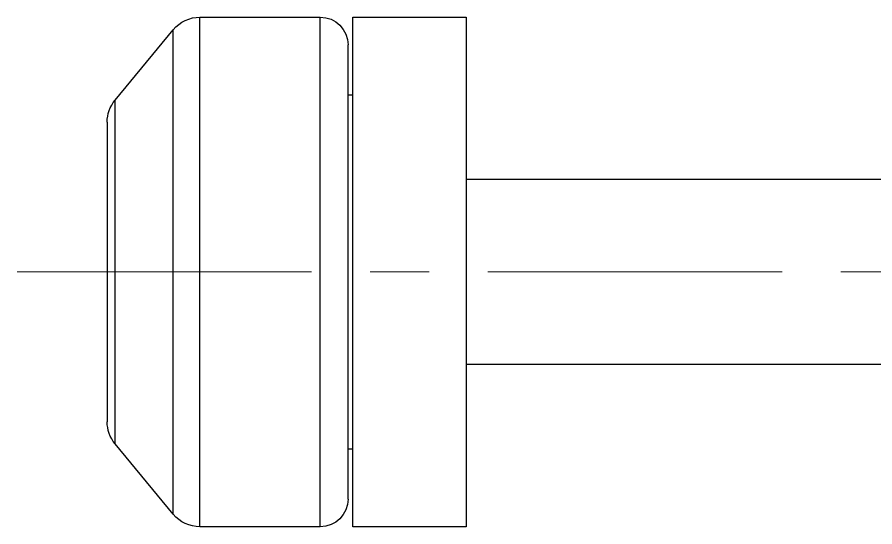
# Model space of a CAD drawing. Extents: x 500 to 100500, y -14500 to 21140.
# Drawn here: x 14814.83 to 14851.85, y -6566.04 to -6544.04 of the extents above; entities that cross this region are included whole.
import ezdxf

# ---------------------------------------------------------------- set-up
doc = ezdxf.new("R2010")
doc.units = 0
doc.linetypes.add('CENTERX2', pattern=[20.32, 12.7, -2.54, 2.54, -2.54])
doc.layers.get('0').update_dxf_attribs({"linetype": 'CONTINUOUS'})

# ---------------------------------------------------------------- blocks, each defined once
blk = doc.blocks.new('Kr2-adsfa2-l065-A$C040E6A72')
for p, q in [((139.536, 23.503), (134.636, 23.503)), ((134.636, 23.503), (134.636, 12.503)), ((139.536, 12.503), (139.536, 23.503)), ((146.129, 23.503), (140.936, 23.503)), ((140.936, 12.503), (140.936, 23.503)), ((146.129, 12.503), (146.129, 23.503)), ((149.793, 19.918), (147.286, 22.957)), ((147.286, 12.503), (147.286, 22.957)), ((139.736, 20.153), (139.536, 20.153)), ((149.793, 12.503), (149.793, 19.918)), ((134.636, 16.503), (109.636, 16.503)), ((134.636, 12.503), (134.636, 1.503)), ((139.536, 1.503), (139.536, 12.503)), ((140.936, 1.503), (140.936, 12.503)), ((146.129, 1.503), (146.129, 12.503)), ((147.286, 2.048), (147.286, 12.503)), ((149.793, 5.087), (149.793, 12.503)), ((109.636, 8.503), (134.636, 8.503)), ((139.536, 4.853), (139.736, 4.853)), ((147.286, 2.048), (149.793, 5.087)), ((134.636, 1.503), (139.536, 1.503)), ((140.936, 1.503), (146.129, 1.503))]:
    blk.add_line(p, q)
at = {"color": 1, "linetype": 'CENTERX2', "lineweight": 0}
blk.add_line((154.021, 12.503), (0, 12.503), dxfattribs=at)
for centre, radius, start, end in [((140.936, 22.303), 1.2, 90, 180), ((146.129, 22.003), 1.5, 39.5226, 90), ((148.636, 18.964), 1.5, 0, 39.5226), ((148.636, 6.042), 1.5, 320.4774, 0), ((140.936, 2.703), 1.2, 180, 270), ((146.129, 3.003), 1.5, 270, 320.4774)]:
    blk.add_arc(centre, radius, start, end)
for points in [[(139.736, 12.503), (139.736, 15.102), (139.736, 17.595), (139.736, 21.27), (139.736, 22.303), (139.736, 22.303)], [(150.136, 18.964), (150.136, 18.964), (150.136, 18.283), (150.136, 15.86), (150.136, 14.216), (150.136, 12.503)], [(139.736, 2.703), (139.736, 2.703), (139.736, 3.735), (139.736, 7.411), (139.736, 9.904), (139.736, 12.503)], [(150.136, 12.503), (150.136, 10.789), (150.136, 9.146), (150.136, 6.722), (150.136, 6.042), (150.136, 6.042)]]:
    blk.add_open_spline(points, degree=3, knots=[0, 0, 0, 0, 0.5, 0.5, 1, 1, 1, 1])

msp = doc.modelspace()

# ---------------------------------------------------------------- block references
at = {"xscale": -1}
msp.add_blockref('Kr2-adsfa2-l065-A$C040E6A72', (14968.848, -6567.541, -118.581), dxfattribs=at)

doc.saveas('drawing.dxf')
